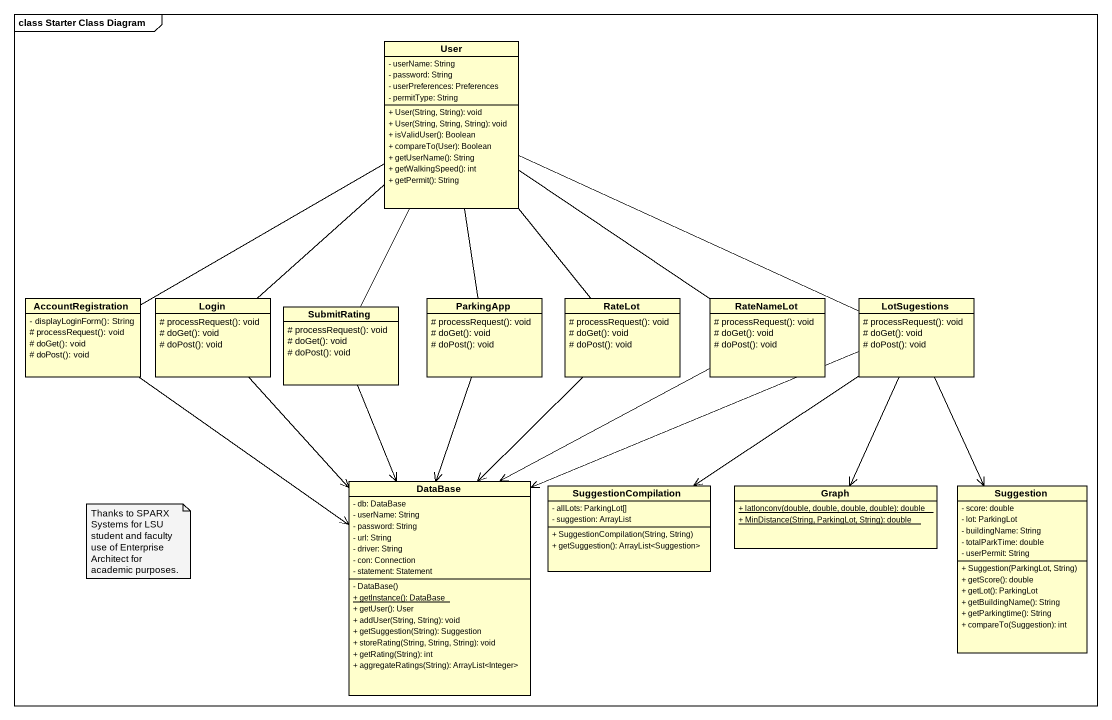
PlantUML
@startuml
mainframe class Starter Class Diagram
hide circle
hide empty members
skinparam classAttributeIconSize 0
class User {
  - userName: String
  - password: String
  - userPreferences: Preferences
  - permitType: String
  + User(String, String): void
  + User(String, String, String): void
  + isValidUser(): Boolean
  + compareTo(User): Boolean
  + getUserName(): String
  + getWalkingSpeed(): int
  + getPermit(): String
}
class AccountRegistration {
  - displayLoginForm(): String
  # processRequest(): void
  # doGet(): void
  # doPost(): void
}
class Login {
  # processRequest(): void
  # doGet(): void
  # doPost(): void
}
class ParkingApp {
  # processRequest(): void
  # doGet(): void
  # doPost(): void
}
class RateLot {
  # processRequest(): void
  # doGet(): void
  # doPost(): void
}
class RateNameLot {
  # processRequest(): void
  # doGet(): void
  # doPost(): void
}
class LotSugestions {
  # processRequest(): void
  # doGet(): void
  # doPost(): void
}
class SubmitRating {
  # processRequest(): void
  # doGet(): void
  # doPost(): void
}
class "DataBase" as DataBase_ {
  - db: DataBase
  - userName: String
  - password: String
  - url: String
  - driver: String
  - con: Connection
  - statement: Statement
  - DataBase()
  {static} + getInstance(): DataBase
  + getUser(): User
  + addUser(String, String): void
  + getSuggestion(String): Suggestion
  + storeRating(String, String, String): void
  + getRating(String): int
  + aggregateRatings(String): ArrayList<Integer>
}
class SuggestionCompilation {
  - allLots: ParkingLot[]
  - suggestion: ArrayList
  + SuggestionCompilation(String, String)
  + getSuggestion(): ArrayList<Suggestion>
}
class Graph {
  {static} + latlonconv(double, double, double, double): double
  {static} + MinDistance(String, ParkingLot, String): double
}
class Suggestion {
  - score: double
  - lot: ParkingLot
  - buildingName: String
  - totalParkTime: double
  - userPermit: String
  + Suggestion(ParkingLot, String)
  + getScore(): double
  + getLot(): ParkingLot
  + getBuildingName(): String
  + getParkingtime(): String
  + compareTo(Suggestion): int
}
AccountRegistration -right- User
AccountRegistration --> DataBase_
Login -up- User
Login --> DataBase_
ParkingApp -up- User
ParkingApp --> DataBase_
RateLot -up- User
RateLot --> DataBase_
RateNameLot -up- User
RateNameLot --> DataBase_
LotSugestions -left- User
LotSugestions -left-> DataBase_
LotSugestions --> SuggestionCompilation
LotSugestions --> Graph
LotSugestions --> Suggestion
SubmitRating -up- User
SubmitRating --> DataBase_
note as N1
  Thanks to SPARX Systems for LSU student and faculty use of Enterprise Architect for academic purposes.
end note
@enduml
